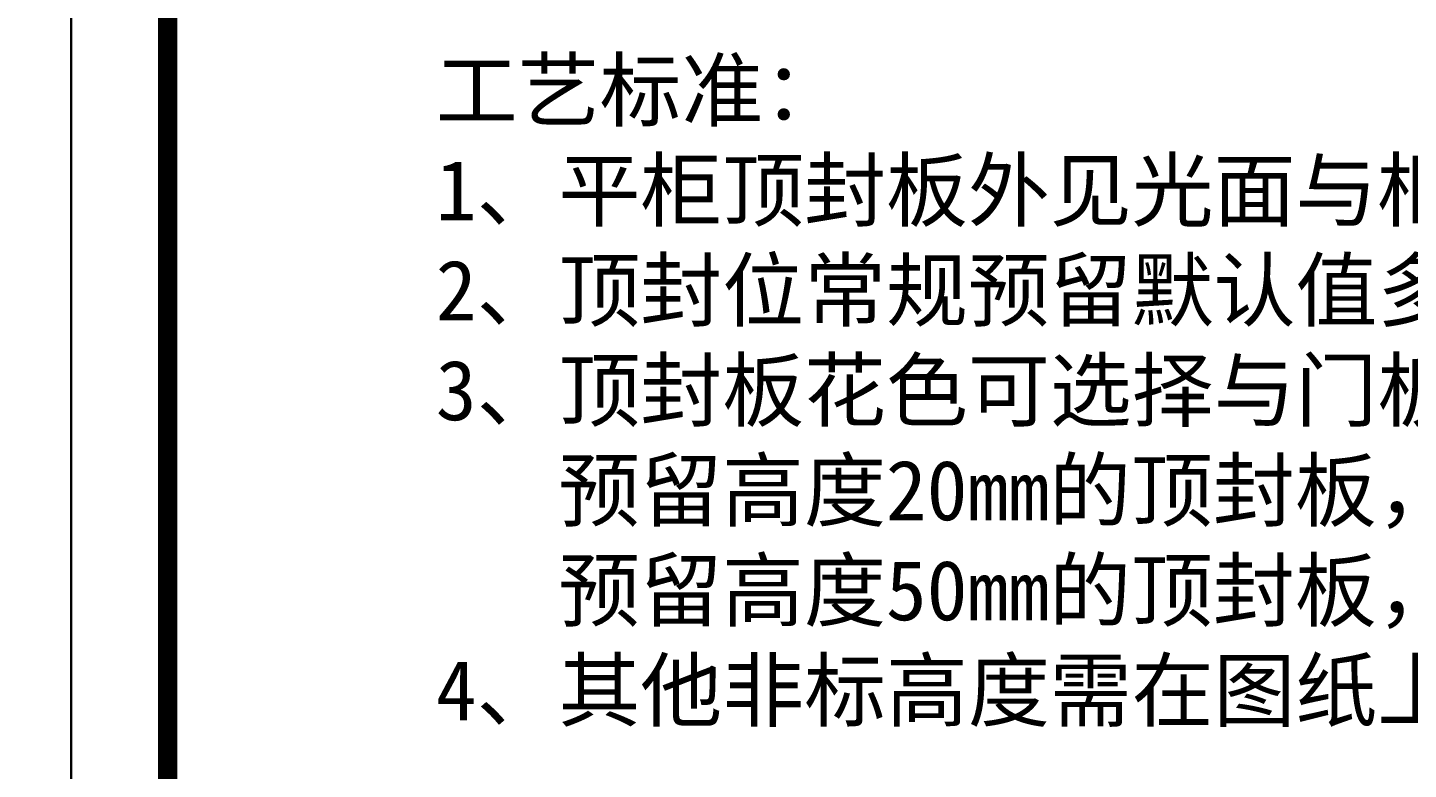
# Model space of a CAD drawing. Header units: millimetres. Extents: x 0 to 1097966, y -63096 to 223085.
# Drawn here: x 338549.2 to 338645.6, y -62630.5 to -62578.7 of the extents above; entities that cross this region are included whole.
import ezdxf

# ---------------------------------------------------------------- set-up
doc = ezdxf.new("R2010")
doc.units = ezdxf.units.MM
doc.styles.add('宋体', font='')
doc.styles.get('宋体').set_extended_font_data('SimSun')

msp = doc.modelspace()

# ---------------------------------------------------------------- linework, layer by layer
for points in [[(337985.218, -62682.333), (338552.218, -62682.333), (338552.218, -62281.383), (337985.218, -62281.383)], [(338552.218, -62682.333), (339119.218, -62682.333), (339119.218, -62281.383), (338552.218, -62281.383)]]:
    msp.add_lwpolyline(points, close=True)
at = {"const_width": 1.35}
msp.add_lwpolyline([(338558.968, -62675.583), (339112.468, -62675.583), (339112.468, -62288.133), (338558.968, -62288.133)], close=True, dxfattribs=at)

# ---------------------------------------------------------------- texts
at = {"insert": (338577.684, -62600.821), "char_height": 4.19232, "width": 369.85571, "attachment_point": 4, "style": '宋体'}
msp.add_mtext('\\P工艺标准：{\\H1.41352x; }\\P1、平柜顶封板外见光面与柜体顶板正面平齐或内缩1～2mm均可，从柜体侧板由下往上打自攻螺丝固定；\\P2、顶封位常规预留默认值多为20mm、50mm两种规格，小于50mm的其他宽度为非标宽度，非标宽度手工封边效果差，不接受封边客诉；；\\P3、顶封板花色可选择与门板同色或与柜体同色：\\P   预留高度20mm的顶封板，，用厚度18mm单板平放安装；\\P   预留高度50mm的顶封板，背面需有辅助板，相互间用三合一连接成L形，辅助板宽度60mm与柜体同色；{\\H1.45383x; }\\P4、其他非标高度需在图纸上标注，宽度与整柜（含收口）一致，宽度方向尺寸如超出板幅时，接驳线默认与单元柜连接线或门板的门缝平齐。', dxfattribs=at)

doc.saveas('drawing.dxf')
